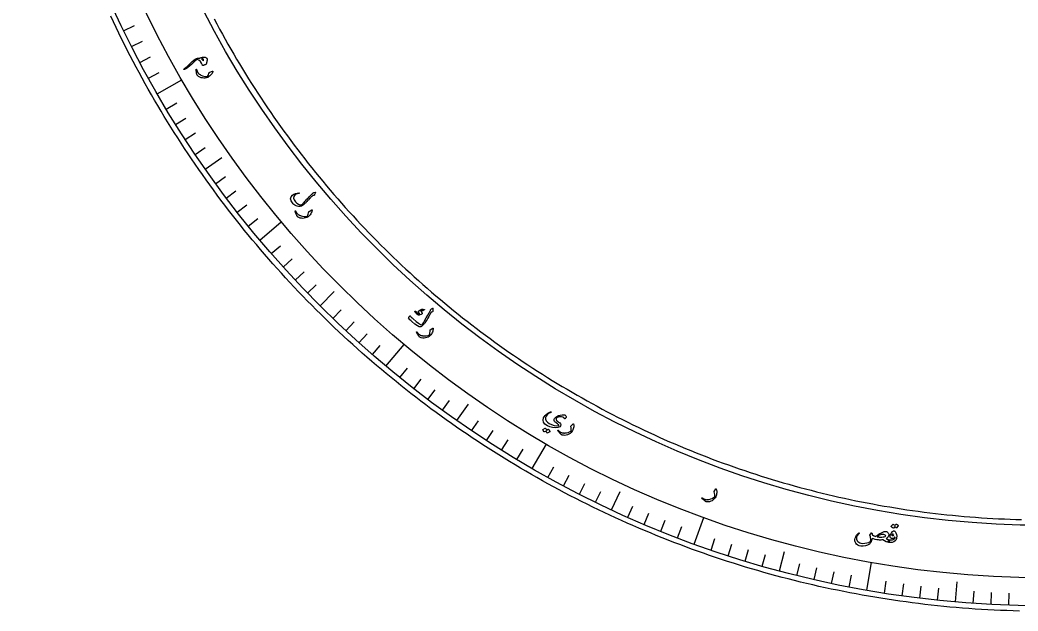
# Model space of a CAD drawing. Header units: millimetres. Extents: x -45 to 45, y -45 to 58.
# Drawn here: x -44.76 to -1.16, y -44.99 to -19.15 of the extents above; entities that cross this region are included whole.
import ezdxf

# ---------------------------------------------------------------- set-up
doc = ezdxf.new("R2010")
doc.units = ezdxf.units.MM
for name, color, linetype in [('CUT_INNER', 6, 'Continuous'), ('CUT_OUTER', 1, 'Continuous'), ('ENGRAVE', 7, 'Continuous'), ('ENGRAVE_FINE', 8, 'Continuous'), ('TEXT', 5, 'Continuous')]:
    doc.layers.add(name, color=color, linetype=linetype)

msp = doc.modelspace()

# ---------------------------------------------------------------- linework, layer by layer
at = {"layer": 'CUT_INNER'}
msp.add_lwpolyline([(-36.2767, -19.105), (-36.1588, -19.3273), (-36.0395, -19.5488), (-35.9189, -19.7695), (-35.7969, -19.9896), (-35.6736, -20.2088), (-35.5489, -20.4273), (-35.4229, -20.6451), (-35.2955, -20.862), (-35.1669, -21.0782), (-35.0369, -21.2936), (-34.9056, -21.5082), (-34.7729, -21.7219), (-34.639, -21.9349), (-34.5038, -22.147), (-34.3672, -22.3583), (-34.2294, -22.5688), (-34.0903, -22.7784), (-33.9498, -22.9871), (-33.8082, -23.195), (-33.6652, -23.402), (-33.521, -23.6081), (-33.3755, -23.8134), (-33.2287, -24.0177), (-33.0807, -24.2211), (-32.9315, -24.4237), (-32.781, -24.6253), (-32.6293, -24.826), (-32.4764, -25.0257), (-32.3222, -25.2245), (-32.1668, -25.4223), (-32.0102, -25.6192), (-31.8524, -25.8152), (-31.6934, -26.0101), (-31.5332, -26.2041), (-31.3719, -26.3971), (-31.2093, -26.5891), (-31.0456, -26.7801), (-30.8807, -26.9701), (-30.7146, -27.159), (-30.5474, -27.347), (-30.379, -27.5339), (-30.2095, -27.7198), (-30.0388, -27.9046), (-29.867, -28.0884), (-29.6941, -28.2712), (-29.5201, -28.4528), (-29.345, -28.6334), (-29.1687, -28.8129), (-28.9914, -28.9914), (-28.8129, -29.1687), (-28.6334, -29.345), (-28.4528, -29.5201), (-28.2712, -29.6941), (-28.0884, -29.867), (-27.9046, -30.0388), (-27.7198, -30.2095), (-27.5339, -30.379), (-27.347, -30.5474), (-27.159, -30.7146), (-26.9701, -30.8807), (-26.7801, -31.0456), (-26.5891, -31.2093), (-26.3971, -31.3719), (-26.2041, -31.5332), (-26.0101, -31.6934), (-25.8152, -31.8524), (-25.6192, -32.0102), (-25.4223, -32.1668), (-25.2245, -32.3222), (-25.0257, -32.4764), (-24.826, -32.6293), (-24.6253, -32.781), (-24.4237, -32.9315), (-24.2211, -33.0807), (-24.0177, -33.2287), (-23.8134, -33.3755), (-23.6081, -33.521), (-23.402, -33.6652), (-23.195, -33.8082), (-22.9871, -33.9498), (-22.7784, -34.0903), (-22.5688, -34.2294), (-22.3583, -34.3672), (-22.147, -34.5038), (-21.9349, -34.639), (-21.7219, -34.7729), (-21.5082, -34.9056), (-21.2936, -35.0369), (-21.0782, -35.1669), (-20.862, -35.2955), (-20.6451, -35.4229), (-20.4273, -35.5489), (-20.2088, -35.6736), (-19.9896, -35.7969), (-19.7695, -35.9189), (-19.5488, -36.0395), (-19.3273, -36.1588), (-19.105, -36.2767), (-18.8821, -36.3932), (-18.6584, -36.5084), (-18.4341, -36.6222), (-18.209, -36.7346), (-17.9833, -36.8457), (-17.7568, -36.9553), (-17.5298, -37.0636), (-17.302, -37.1704), (-17.0736, -37.2759), (-16.8446, -37.3799), (-16.6149, -37.4826), (-16.3846, -37.5838), (-16.1537, -37.6837), (-15.9221, -37.7821), (-15.69, -37.8791), (-15.4573, -37.9746), (-15.224, -38.0687), (-14.9901, -38.1614), (-14.7557, -38.2527), (-14.5207, -38.3425), (-14.2852, -38.4309), (-14.0491, -38.5178), (-13.8125, -38.6033), (-13.5754, -38.6873), (-13.3377, -38.7699), (-13.0996, -38.851), (-12.861, -38.9307), (-12.6218, -39.0088), (-12.3822, -39.0855), (-12.1422, -39.1608), (-11.9017, -39.2346), (-11.6607, -39.3068), (-11.4193, -39.3777), (-11.1775, -39.447), (-10.9352, -39.5148), (-10.6926, -39.5812), (-10.4495, -39.646), (-10.206, -39.7094), (-9.9622, -39.7713), (-9.718, -39.8317), (-9.4734, -39.8905), (-9.2284, -39.9479), (-8.9832, -40.0038), (-8.7375, -40.0582), (-8.4916, -40.111), (-8.2453, -40.1624), (-7.9987, -40.2122), (-7.7518, -40.2605), (-7.5046, -40.3073), (-7.2572, -40.3526), (-7.0094, -40.3964), (-6.7614, -40.4386), (-6.5132, -40.4794), (-6.2647, -40.5186), (-6.0159, -40.5562), (-5.767, -40.5924), (-5.5178, -40.627), (-5.2684, -40.6601), (-5.0188, -40.6917), (-4.7691, -40.7217), (-4.5191, -40.7502), (-4.269, -40.7771), (-4.0187, -40.8026), (-3.7683, -40.8265), (-3.5177, -40.8488), (-3.267, -40.8696), (-3.0161, -40.8889), (-2.7652, -40.9066), (-2.5142, -40.9228), (-2.263, -40.9375), (-2.0118, -40.9506), (-1.7605, -40.9622), (-1.5091, -40.9722), (-1.2577, -40.9807), (-1.0062, -40.9877)], dxfattribs=at)
at = {"layer": 'CUT_OUTER'}
msp.add_lwpolyline([(-1.1044, -44.9864), (-1.3804, -44.9788), (-1.6563, -44.9695), (-1.9322, -44.9585), (-2.208, -44.9458), (-2.4838, -44.9314), (-2.7594, -44.9153), (-3.035, -44.8975), (-3.3104, -44.8781), (-3.5857, -44.8569), (-3.8609, -44.8341), (-4.1359, -44.8095), (-4.4108, -44.7833), (-4.6855, -44.7554), (-4.96, -44.7258), (-5.2343, -44.6945), (-5.5085, -44.6616), (-5.7824, -44.6269), (-6.0561, -44.5906), (-6.3296, -44.5526), (-6.6029, -44.5129), (-6.8759, -44.4716), (-7.1486, -44.4286), (-7.4211, -44.3839), (-7.6933, -44.3375), (-7.9652, -44.2895), (-8.2368, -44.2397), (-8.5081, -44.1884), (-8.7791, -44.1353), (-9.0497, -44.0806), (-9.32, -44.0243), (-9.59, -43.9663), (-9.8596, -43.9066), (-10.1288, -43.8453), (-10.3976, -43.7823), (-10.6661, -43.7177), (-10.9341, -43.6514), (-11.2017, -43.5835), (-11.469, -43.5139), (-11.7357, -43.4427), (-12.0021, -43.3699), (-12.268, -43.2955), (-12.5334, -43.2194), (-12.7983, -43.1417), (-13.0628, -43.0623), (-13.3268, -42.9814), (-13.5903, -42.8988), (-13.8532, -42.8146), (-14.1157, -42.7288), (-14.3776, -42.6414), (-14.639, -42.5523), (-14.8998, -42.4617), (-15.16, -42.3695), (-15.4197, -42.2757), (-15.6788, -42.1803), (-15.9374, -42.0833), (-16.1953, -41.9847), (-16.4526, -41.8845), (-16.7093, -41.7828), (-16.9653, -41.6795), (-17.2208, -41.5746), (-17.4755, -41.4681), (-17.7296, -41.3601), (-17.9831, -41.2506), (-18.2359, -41.1394), (-18.4879, -41.0268), (-18.7393, -40.9126), (-18.99, -40.7968), (-19.24, -40.6795), (-19.4892, -40.5607), (-19.7377, -40.4404), (-19.9855, -40.3185), (-20.2325, -40.1951), (-20.4788, -40.0702), (-20.7242, -39.9438), (-20.9689, -39.8159), (-21.2129, -39.6865), (-21.456, -39.5556), (-21.6983, -39.4232), (-21.9398, -39.2893), (-22.1804, -39.1539), (-22.4202, -39.0171), (-22.6592, -38.8788), (-22.8974, -38.739), (-23.1346, -38.5978), (-23.371, -38.4551), (-23.6065, -38.311), (-23.8412, -38.1654), (-24.0749, -38.0184), (-24.3077, -37.87), (-24.5396, -37.7201), (-24.7706, -37.5688), (-25.0007, -37.4161), (-25.2298, -37.262), (-25.4579, -37.1065), (-25.6851, -36.9496), (-25.9114, -36.7913), (-26.1366, -36.6316), (-26.3609, -36.4706), (-26.5842, -36.3081), (-26.8065, -36.1443), (-27.0277, -35.9792), (-27.248, -35.8127), (-27.4672, -35.6448), (-27.6854, -35.4756), (-27.9026, -35.305), (-28.1187, -35.1332), (-28.3337, -34.96), (-28.5477, -34.7855), (-28.7606, -34.6097), (-28.9724, -34.4325), (-29.1831, -34.2541), (-29.3928, -34.0744), (-29.6013, -33.8934), (-29.8087, -33.7111), (-30.015, -33.5276), (-30.2202, -33.3428), (-30.4242, -33.1567), (-30.627, -32.9694), (-30.8288, -32.7809), (-31.0293, -32.5911), (-31.2287, -32.4001), (-31.4269, -32.2079), (-31.624, -32.0144), (-31.8198, -31.8198), (-32.0144, -31.624), (-32.2079, -31.4269), (-32.4001, -31.2287), (-32.5911, -31.0293), (-32.7809, -30.8288), (-32.9694, -30.627), (-33.1567, -30.4242), (-33.3428, -30.2202), (-33.5276, -30.015), (-33.7111, -29.8087), (-33.8934, -29.6013), (-34.0744, -29.3928), (-34.2541, -29.1831), (-34.4325, -28.9724), (-34.6097, -28.7606), (-34.7855, -28.5477), (-34.96, -28.3337), (-35.1332, -28.1187), (-35.305, -27.9026), (-35.4756, -27.6854), (-35.6448, -27.4672), (-35.8127, -27.248), (-35.9792, -27.0277), (-36.1443, -26.8065), (-36.3081, -26.5842), (-36.4706, -26.3609), (-36.6316, -26.1366), (-36.7913, -25.9114), (-36.9496, -25.6851), (-37.1065, -25.4579), (-37.262, -25.2298), (-37.4161, -25.0007), (-37.5688, -24.7706), (-37.7201, -24.5396), (-37.87, -24.3077), (-38.0184, -24.0749), (-38.1654, -23.8412), (-38.311, -23.6065), (-38.4551, -23.371), (-38.5978, -23.1346), (-38.739, -22.8974), (-38.8788, -22.6592), (-39.0171, -22.4202), (-39.1539, -22.1804), (-39.2893, -21.9398), (-39.4232, -21.6983), (-39.5556, -21.456), (-39.6865, -21.2129), (-39.8159, -20.9689), (-39.9438, -20.7242), (-40.0702, -20.4788), (-40.1951, -20.2325), (-40.3185, -19.9855), (-40.4404, -19.7377), (-40.5607, -19.4892), (-40.6795, -19.24), (-40.7968, -18.99)], dxfattribs=at)
at = {"layer": 'ENGRAVE'}
for points in [[(-38.7633, -22.38), (-37.6964, -21.764)], [(-36.6652, -25.6733), (-35.9444, -25.1685)], [(-34.2881, -28.7712), (-33.3444, -27.9793)], [(-31.6501, -31.6501), (-31.0278, -31.0278)], [(-28.7712, -34.2881), (-27.9793, -33.3444)], [(-25.6733, -36.6652), (-25.1685, -35.9444)], [(-22.38, -38.7633), (-21.764, -37.6964)], [(-18.9164, -40.5663), (-18.5445, -39.7688)], [(-15.3088, -42.0606), (-14.8875, -40.9029)], [(-11.5847, -43.2348), (-11.357, -42.3848)], [(-7.7725, -44.08), (-7.5586, -42.8667)], [(-3.9011, -44.5897), (-3.8244, -43.713)]]:
    msp.add_lwpolyline(points, dxfattribs=at)
for radius in [44.76, 43.528, 41.24]:
    msp.add_circle((0, 0), radius, dxfattribs=at)
at = {"layer": 'ENGRAVE_FINE'}
for points in [[(-40.23, -19.6215), (-39.7555, -19.39)], [(-39.8815, -20.3206), (-39.411, -20.0809)], [(-39.5207, -21.0135), (-39.0545, -20.7657)], [(-39.148, -21.7001), (-38.6862, -21.4441)], [(-38.3668, -23.0531), (-37.9142, -22.7812)], [(-37.9586, -23.7192), (-37.5109, -23.4394)], [(-37.5389, -24.378), (-37.0961, -24.0905)], [(-37.1077, -25.0295), (-36.67, -24.7342)], [(-36.2116, -26.3093), (-35.7844, -25.9989)], [(-35.7469, -26.9372), (-35.3252, -26.6195)], [(-35.2714, -27.557), (-34.8553, -27.2319)], [(-34.7851, -28.1684), (-34.3747, -27.8361)], [(-33.7808, -29.3652), (-33.3823, -29.0188)], [(-33.2632, -29.9503), (-32.8708, -29.597)], [(-32.7354, -30.5262), (-32.3492, -30.1662)], [(-32.1976, -31.0929), (-31.8178, -30.7261)], [(-31.0929, -32.1976), (-30.7261, -31.8178)], [(-30.5262, -32.7354), (-30.1662, -32.3492)], [(-29.9503, -33.2632), (-29.597, -32.8708)], [(-29.3652, -33.7808), (-29.0188, -33.3823)], [(-28.1684, -34.7851), (-27.8361, -34.3747)], [(-27.557, -35.2714), (-27.2319, -34.8553)], [(-26.9372, -35.7469), (-26.6195, -35.3252)], [(-26.3093, -36.2116), (-25.9989, -35.7844)], [(-25.0295, -37.1077), (-24.7342, -36.67)], [(-24.378, -37.5389), (-24.0905, -37.0961)], [(-23.7192, -37.9586), (-23.4394, -37.5109)], [(-23.0531, -38.3668), (-22.7812, -37.9142)], [(-21.7001, -39.148), (-21.4441, -38.6862)], [(-21.0135, -39.5207), (-20.7657, -39.0545)], [(-20.3206, -39.8815), (-20.0809, -39.411)], [(-19.6215, -40.23), (-19.39, -39.7555)], [(-18.2055, -40.8903), (-17.9908, -40.4079)], [(-17.4891, -41.2018), (-17.2828, -40.7158)], [(-16.7674, -41.5007), (-16.5696, -41.0112)], [(-16.0405, -41.7871), (-15.8513, -41.2941)], [(-14.5724, -42.3214), (-14.4005, -41.8222)], [(-13.8316, -42.5693), (-13.6684, -42.0671)], [(-13.0866, -42.8042), (-12.9322, -42.2993)], [(-12.3375, -43.0261), (-12.192, -42.5185)], [(-10.8284, -43.4304), (-10.7007, -42.9181)], [(-10.0688, -43.6128), (-9.95, -43.0983)], [(-9.3061, -43.7819), (-9.1963, -43.2654)], [(-8.5406, -43.9376), (-8.4399, -43.4193)], [(-7.002, -44.2089), (-6.9194, -43.6874)], [(-6.2294, -44.3244), (-6.1559, -43.8015)], [(-5.4549, -44.4264), (-5.3905, -43.9023)], [(-4.6787, -44.5148), (-4.6235, -43.9897)], [(-3.1223, -44.651), (-3.0855, -44.1243)], [(-2.3426, -44.6987), (-2.3149, -44.1714)], [(-1.5621, -44.7327), (-1.5437, -44.2051)]]:
    msp.add_lwpolyline(points, dxfattribs=at)
at = {"layer": 'TEXT'}
for points in [[(-36.9079, -20.8193), (-36.8879, -20.8121), (-36.8676, -20.8054), (-36.8471, -20.7993), (-36.8264, -20.7937), (-36.8056, -20.7889), (-36.7846, -20.785), (-36.7636, -20.7822), (-36.7425, -20.7803), (-36.7026, -20.7799), (-36.669, -20.7839), (-36.6419, -20.7923), (-36.6211, -20.805), (-36.6001, -20.8304), (-36.5883, -20.8647), (-36.5854, -20.908), (-36.5916, -20.9603), (-36.5945, -20.9754), (-36.5979, -20.9903), (-36.6017, -21.0052), (-36.6059, -21.0199), (-36.6106, -21.0346), (-36.6156, -21.0494), (-36.621, -21.0641), (-36.6267, -21.0789), (-36.6304, -21.0869), (-36.6347, -21.0933), (-36.6397, -21.0983), (-36.6454, -21.1018), (-36.6709, -21.1113), (-36.6937, -21.1197), (-36.7139, -21.127), (-36.7314, -21.1331), (-36.746, -21.1379), (-36.7575, -21.1416), (-36.7657, -21.1439), (-36.7708, -21.1451), (-36.7781, -21.1447), (-36.7838, -21.1423), (-36.7882, -21.1376), (-36.7912, -21.1309), (-36.8295, -21.035), (-36.8808, -20.962), (-36.9451, -20.9117), (-37.0226, -20.884), (-37.0304, -20.8834), (-37.0374, -20.8844), (-37.0435, -20.887), (-37.0487, -20.8911), (-37.1145, -20.955), (-37.1838, -21.0199), (-37.2567, -21.0858), (-37.3332, -21.1527), (-37.4383, -21.239), (-37.5174, -21.2949), (-37.5707, -21.3203), (-37.5982, -21.3152), (-37.6004, -21.308), (-37.5978, -21.2999), (-37.5904, -21.2908), (-37.5784, -21.2808), (-37.5519, -21.2621), (-37.5249, -21.2417), (-37.4973, -21.2196), (-37.4691, -21.1959), (-37.4404, -21.1707), (-37.4111, -21.1442), (-37.3811, -21.1164), (-37.3506, -21.0874), (-37.2479, -20.9902), (-37.1644, -20.9171), (-37.1, -20.868), (-37.0548, -20.8429), (-37.0319, -20.8344), (-37.0103, -20.8276), (-36.9899, -20.8225), (-36.9707, -20.8191), (-36.9529, -20.8172), (-36.9364, -20.8166), (-36.9215, -20.8173), (-36.9079, -20.8193)], [(-36.8318, -20.855), (-36.8214, -20.8631), (-36.811, -20.872), (-36.8007, -20.8816), (-36.7904, -20.8921), (-36.7801, -20.9032), (-36.77, -20.9149), (-36.76, -20.9273), (-36.7501, -20.9403), (-36.7463, -20.9119), (-36.7462, -20.8893), (-36.7498, -20.8723), (-36.7572, -20.8611), (-36.7719, -20.8511), (-36.7892, -20.8468), (-36.8092, -20.848), (-36.8318, -20.855)], [(-36.3433, -21.3957), (-36.3409, -21.3952), (-36.3388, -21.395), (-36.337, -21.3952), (-36.3356, -21.3958), (-36.3335, -21.3988), (-36.3326, -21.4035), (-36.333, -21.41), (-36.3347, -21.4181), (-36.3471, -21.4532), (-36.365, -21.4878), (-36.3884, -21.5219), (-36.4172, -21.5554), (-36.4503, -21.5878), (-36.4851, -21.6163), (-36.5215, -21.6407), (-36.5595, -21.6611), (-36.6143, -21.6799), (-36.6711, -21.691), (-36.7297, -21.6943), (-36.7903, -21.6897), (-36.8503, -21.6768), (-36.9061, -21.6544), (-36.9577, -21.6225), (-37.005, -21.5811), (-37.016, -21.569), (-37.0248, -21.5556), (-37.0315, -21.541), (-37.0361, -21.5252), (-37.0436, -21.4869), (-37.0501, -21.4522), (-37.0555, -21.421), (-37.0599, -21.3935), (-37.0632, -21.3695), (-37.0654, -21.3492), (-37.0666, -21.3326), (-37.0666, -21.3198), (-37.0661, -21.3168), (-37.0652, -21.3143), (-37.064, -21.3125), (-37.0624, -21.3112), (-37.0601, -21.3102), (-37.0577, -21.3096), (-37.0551, -21.3096), (-37.0525, -21.3101), (-37.05, -21.3113), (-37.048, -21.3133), (-37.0464, -21.3161), (-37.0454, -21.3198), (-37.0392, -21.3426), (-37.0327, -21.3639), (-37.0257, -21.3839), (-37.0182, -21.4024), (-37.0102, -21.4197), (-37.0017, -21.4359), (-36.9925, -21.451), (-36.9828, -21.4649), (-36.972, -21.4782), (-36.9596, -21.4913), (-36.9458, -21.5042), (-36.9305, -21.5169), (-36.9136, -21.5293), (-36.895, -21.5414), (-36.8748, -21.5532), (-36.853, -21.5648), (-36.787, -21.5943), (-36.7223, -21.6146), (-36.6586, -21.6257), (-36.5962, -21.6275), (-36.5914, -21.6272), (-36.5866, -21.6257), (-36.5817, -21.623), (-36.5767, -21.6191), (-36.552, -21.5884), (-36.5277, -21.5487), (-36.5039, -21.5002), (-36.4805, -21.4429), (-36.4786, -21.4399), (-36.4767, -21.4376), (-36.4747, -21.4361), (-36.4727, -21.4353)], [(-31.8696, -26.6776), (-31.8651, -26.6768), (-31.861, -26.6771), (-31.8574, -26.6788), (-31.8542, -26.6816), (-31.8521, -26.6853), (-31.8515, -26.6895), (-31.8525, -26.6941), (-31.855, -26.6991), (-31.8704, -26.7278), (-31.8821, -26.7544), (-31.8901, -26.779), (-31.8945, -26.8016), (-31.8966, -26.809), (-31.9015, -26.8147), (-31.9091, -26.8186), (-31.9195, -26.8209), (-31.925, -26.8214), (-31.9303, -26.8219), (-31.9353, -26.8224), (-31.9401, -26.823), (-31.9446, -26.8235), (-31.9488, -26.8239), (-31.9526, -26.8242), (-31.956, -26.8245), (-31.9621, -26.8251), (-31.9684, -26.8272), (-31.9747, -26.8306), (-31.9812, -26.8354), (-31.9976, -26.8512), (-32.0153, -26.8687), (-32.0343, -26.8879), (-32.0545, -26.9088), (-32.076, -26.9313), (-32.0989, -26.9554), (-32.1231, -26.9811), (-32.1487, -27.0084), (-32.1739, -27.036), (-32.1978, -27.0618), (-32.2203, -27.0857), (-32.2415, -27.1077), (-32.2613, -27.128), (-32.2799, -27.1466), (-32.2971, -27.1637), (-32.313, -27.179), (-32.362, -27.2225), (-32.4128, -27.2582), (-32.4656, -27.2863), (-32.5203, -27.3068), (-32.5574, -27.3129), (-32.5992, -27.3095), (-32.6459, -27.2964), (-32.6973, -27.2737), (-32.7482, -27.2449), (-32.7922, -27.2147), (-32.8294, -27.1831), (-32.8598, -27.1501), (-32.9192, -27.0539), (-32.9376, -26.9653), (-32.9151, -26.8845), (-32.8518, -26.8115), (-32.7931, -26.7711), (-32.7275, -26.7415), (-32.655, -26.7227), (-32.5756, -26.7147), (-32.5704, -26.7148), (-32.5664, -26.716), (-32.5633, -26.7183), (-32.5613, -26.7216), (-32.5599, -26.7258), (-32.5595, -26.7295), (-32.5602, -26.7328), (-32.5618, -26.7356), (-32.5648, -26.7391), (-32.5682, -26.7417), (-32.5722, -26.7435), (-32.5767, -26.7444), (-32.6412, -26.7584), (-32.6932, -26.7741), (-32.7324, -26.7915), (-32.759, -26.8106), (-32.7995, -26.8722), (-32.8072, -26.9401), (-32.7822, -27.0144), (-32.7244, -27.0949), (-32.6601, -27.1574), (-32.5945, -27.2013), (-32.5277, -27.2267), (-32.4598, -27.2335), (-32.4428, -27.218), (-32.4234, -27.1994), (-32.4015, -27.1777), (-32.377, -27.153), (-32.3501, -27.1251), (-32.3207, -27.0939), (-32.2888, -27.0595), (-32.2543, -27.0218), (-32.2183, -26.9834), (-32.1828, -26.9458), (-32.1477, -26.9089), (-32.113, -26.8728), (-32.0786, -26.8376), (-32.0446, -26.8033), (-32.0108, -26.7699), (-31.9774, -26.7374), (-31.9464, -26.7048), (-31.9424, -26.7017), (-31.9382, -26.6992), (-31.934, -26.6972), (-31.9298, -26.6959)], [(-32.0114, -27.4569), (-32.0091, -27.4559), (-32.0071, -27.4554), (-32.0053, -27.4553), (-32.0039, -27.4556), (-32.0012, -27.4582), (-31.9995, -27.4627), (-31.9988, -27.4691), (-31.999, -27.4774), (-32.0051, -27.5142), (-32.0166, -27.5514), (-32.0336, -27.589), (-32.0561, -27.6271), (-32.083, -27.6648), (-32.1122, -27.699), (-32.1437, -27.7294), (-32.1776, -27.7562), (-32.2282, -27.7844), (-32.2821, -27.8053), (-32.3393, -27.8188), (-32.3997, -27.825), (-32.461, -27.8228), (-32.5199, -27.8106), (-32.5763, -27.7883), (-32.6302, -27.7558), (-32.6431, -27.7458), (-32.6542, -27.7342), (-32.6633, -27.721), (-32.6706, -27.7062), (-32.6847, -27.6699), (-32.6972, -27.6369), (-32.708, -27.6071), (-32.7172, -27.5808), (-32.7247, -27.5578), (-32.7305, -27.5382), (-32.7345, -27.5221), (-32.7368, -27.5094), (-32.7368, -27.5064), (-32.7364, -27.5038), (-32.7355, -27.5018), (-32.7342, -27.5003), (-32.7321, -27.4988), (-32.7298, -27.4979), (-32.7273, -27.4974), (-32.7246, -27.4974), (-32.722, -27.4981), (-32.7196, -27.4997), (-32.7176, -27.5023), (-32.7159, -27.5057), (-32.7058, -27.527), (-32.6956, -27.5469), (-32.6852, -27.5653), (-32.6746, -27.5823), (-32.6637, -27.5979), (-32.6525, -27.6123), (-32.6408, -27.6255), (-32.6287, -27.6376), (-32.6157, -27.6487), (-32.6013, -27.6595), (-32.5854, -27.6697), (-32.5681, -27.6795), (-32.5493, -27.6887), (-32.5289, -27.6974), (-32.5069, -27.7055), (-32.4834, -27.713), (-32.4133, -27.7305), (-32.3459, -27.7391), (-32.2814, -27.7387), (-32.2196, -27.7296), (-32.215, -27.7284), (-32.2105, -27.7261), (-32.2061, -27.7226), (-32.2019, -27.7179), (-32.183, -27.6833), (-32.1661, -27.64), (-32.1511, -27.588), (-32.1382, -27.5275), (-32.1369, -27.5242), (-32.1354, -27.5216), (-32.1337, -27.5198), (-32.1319, -27.5186)], [(-26.7187, -31.7698), (-26.7223, -31.7853), (-26.725, -31.8004), (-26.7271, -31.8152), (-26.7284, -31.8296), (-26.729, -31.8437), (-26.7287, -31.8575), (-26.7275, -31.8711), (-26.7255, -31.8844), (-26.7257, -31.8908), (-26.7285, -31.8961), (-26.7338, -31.9004), (-26.7416, -31.9036), (-26.7848, -31.9189), (-26.7893, -31.9207), (-26.7929, -31.9224), (-26.7955, -31.9241), (-26.7972, -31.9256), (-26.8495, -32.0211), (-26.8971, -32.107), (-26.9403, -32.1833), (-26.9789, -32.2499), (-27.013, -32.3068), (-27.0427, -32.3537), (-27.0679, -32.3908), (-27.0887, -32.418), (-27.13, -32.4675), (-27.144, -32.4824), (-27.1588, -32.4968), (-27.1744, -32.5106), (-27.1909, -32.5238), (-27.2082, -32.5364), (-27.2264, -32.5484), (-27.2456, -32.5596), (-27.2658, -32.5702), (-27.3163, -32.5685), (-27.3971, -32.5281), (-27.5081, -32.449), (-27.6487, -32.3306), (-27.6911, -32.2918), (-27.7292, -32.2547), (-27.7632, -32.2193), (-27.793, -32.1858), (-27.795, -32.1818), (-27.7955, -32.178), (-27.7946, -32.1743), (-27.7923, -32.1708), (-27.78, -32.1547), (-27.7687, -32.1402), (-27.7585, -32.1273), (-27.7492, -32.1158), (-27.7408, -32.1058), (-27.7332, -32.097), (-27.7263, -32.0896), (-27.7203, -32.0834), (-27.7167, -32.0801), (-27.7136, -32.0792), (-27.711, -32.0806), (-27.709, -32.0844), (-27.6917, -32.1116), (-27.6661, -32.1427), (-27.632, -32.1778), (-27.5895, -32.2167), (-27.4586, -32.3282), (-27.3507, -32.409), (-27.266, -32.4591), (-27.2047, -32.4788), (-27.1791, -32.448), (-27.1386, -32.387), (-27.0832, -32.2957), (-27.0128, -32.1743), (-26.943, -32.0521), (-26.8905, -31.9594), (-26.8553, -31.8963), (-26.8374, -31.8626), (-26.8328, -31.8532), (-26.8284, -31.8444), (-26.8244, -31.8362), (-26.8206, -31.8286), (-26.8172, -31.8216), (-26.8142, -31.8154), (-26.8116, -31.81), (-26.8094, -31.8053), (-26.8041, -31.7954), (-26.7976, -31.7872), (-26.79, -31.7807), (-26.7812, -31.7757), (-26.7302, -31.7533), (-26.7265, -31.752), (-26.7234, -31.7517), (-26.7209, -31.7524), (-26.719, -31.7541), (-26.7178, -31.7574), (-26.7173, -31.7611), (-26.7176, -31.7652), (-26.7187, -31.7698)], [(-27.0944, -31.8105), (-27.0928, -31.8123), (-27.0918, -31.8144), (-27.0915, -31.8168), (-27.0919, -31.8195), (-27.0929, -31.8214), (-27.0942, -31.8232), (-27.0959, -31.8249), (-27.0979, -31.8266), (-27.1639, -31.8619), (-27.1711, -31.8651), (-27.1772, -31.867), (-27.1825, -31.8675), (-27.1868, -31.8666), (-27.2023, -31.8596), (-27.2169, -31.8552), (-27.2306, -31.8536), (-27.2434, -31.8546), (-27.2479, -31.8571), (-27.2493, -31.8626), (-27.2478, -31.871), (-27.2432, -31.8825), (-27.2393, -31.8892), (-27.2351, -31.8959), (-27.2306, -31.9027), (-27.2259, -31.9094), (-27.2207, -31.9163), (-27.2152, -31.9233), (-27.2092, -31.9304), (-27.2028, -31.9377), (-27.1866, -31.9698), (-27.197, -31.9984), (-27.2341, -32.0236), (-27.2978, -32.0452), (-27.3198, -32.0491), (-27.3391, -32.0503), (-27.3557, -32.0487), (-27.3696, -32.0446), (-27.3827, -32.0374), (-27.3988, -32.0252), (-27.418, -32.0081), (-27.4402, -31.9859), (-27.4513, -31.9743), (-27.4615, -31.9628), (-27.4707, -31.9516), (-27.4789, -31.9404), (-27.4864, -31.9297), (-27.4933, -31.9194), (-27.4995, -31.9097), (-27.5051, -31.9005), (-27.5076, -31.8937), (-27.5084, -31.8877), (-27.5075, -31.8825), (-27.5049, -31.8781), (-27.5009, -31.8748), (-27.4966, -31.8736), (-27.492, -31.8746), (-27.4872, -31.8777), (-27.4726, -31.8887), (-27.4562, -31.9014), (-27.438, -31.9158), (-27.4181, -31.932), (-27.3809, -31.962), (-27.3507, -31.9841), (-27.3275, -31.9982), (-27.3112, -32.0044), (-27.3086, -32.0046), (-27.3064, -32.0038), (-27.3046, -32.002), (-27.3032, -31.9991), (-27.3029, -31.9969), (-27.3034, -31.9942), (-27.3047, -31.991), (-27.3069, -31.9873), (-27.3298, -31.9557), (-27.3389, -31.9418), (-27.3453, -31.9285), (-27.3492, -31.9157), (-27.3504, -31.9033), (-27.3497, -31.8908), (-27.3463, -31.88), (-27.3404, -31.871), (-27.3319, -31.8637), (-27.2655, -31.8228), (-27.2037, -31.8002), (-27.1467, -31.7961), (-27.0944, -31.8105)], [(-26.7298, -32.621), (-26.7278, -32.6196), (-26.7259, -32.6187), (-26.7242, -32.6183), (-26.7226, -32.6184), (-26.7196, -32.6205), (-26.7171, -32.6246), (-26.7153, -32.6308), (-26.7141, -32.639), (-26.7136, -32.6763), (-26.7184, -32.7149), (-26.7286, -32.7549), (-26.7441, -32.7963), (-26.764, -32.8382), (-26.7869, -32.8769), (-26.8126, -32.9124), (-26.8412, -32.9447), (-26.8862, -32.9812), (-26.9356, -33.0112), (-26.9895, -33.0345), (-27.048, -33.0511), (-27.1087, -33.0597), (-27.1688, -33.058), (-27.2282, -33.0458), (-27.287, -33.0233), (-27.3015, -33.0157), (-27.3144, -33.0062), (-27.3257, -32.9948), (-27.3354, -32.9815), (-27.3557, -32.9481), (-27.3737, -32.9178), (-27.3896, -32.8904), (-27.4032, -32.8661), (-27.4146, -32.8447), (-27.4237, -32.8265), (-27.4305, -32.8113), (-27.435, -32.7992), (-27.4355, -32.7962), (-27.4355, -32.7937), (-27.435, -32.7915), (-27.434, -32.7898), (-27.4322, -32.788), (-27.4301, -32.7866), (-27.4277, -32.7857), (-27.425, -32.7853), (-27.4223, -32.7855), (-27.4197, -32.7867), (-27.4173, -32.7888), (-27.415, -32.7919), (-27.4014, -32.8112), (-27.3879, -32.829), (-27.3744, -32.8453), (-27.361, -32.8601), (-27.3476, -32.8736), (-27.3339, -32.8858), (-27.3201, -32.8968), (-27.3062, -32.9066), (-27.2914, -32.9153), (-27.2754, -32.9233), (-27.2579, -32.9307), (-27.2392, -32.9373), (-27.219, -32.9431), (-27.1974, -32.9481), (-27.1744, -32.9522), (-27.1499, -32.9555), (-27.0778, -32.9605), (-27.01, -32.9572), (-26.9465, -32.9456), (-26.8873, -32.9258), (-26.8829, -32.9238), (-26.8789, -32.9207), (-26.8752, -32.9165), (-26.8719, -32.9112), (-26.8593, -32.8738), (-26.8502, -32.8282), (-26.8445, -32.7745), (-26.8423, -32.7126), (-26.8416, -32.7091), (-26.8406, -32.7063), (-26.8393, -32.7042), (-26.8377, -32.7027)], [(-20.9791, -36.5717), (-21.0088, -36.5382), (-21.0496, -36.5141), (-21.1015, -36.4993), (-21.1644, -36.4937), (-21.2086, -36.4975), (-21.2501, -36.5086), (-21.2889, -36.527), (-21.3249, -36.5526), (-21.3305, -36.5587), (-21.3349, -36.5658), (-21.338, -36.5741), (-21.3399, -36.5835), (-21.336, -36.6183), (-21.3163, -36.6544), (-21.2808, -36.6915), (-21.2296, -36.7297), (-21.1786, -36.7668), (-21.1451, -36.8), (-21.1292, -36.8294), (-21.1309, -36.8549), (-21.1537, -36.8972), (-21.1832, -36.9295), (-21.2195, -36.952), (-21.2625, -36.9644), (-21.3816, -36.973), (-21.4975, -36.9627), (-21.6103, -36.9336), (-21.7197, -36.8857), (-21.8267, -36.8121), (-21.8902, -36.7296), (-21.9104, -36.6382), (-21.8873, -36.5382), (-21.8613, -36.4912), (-21.8247, -36.4453), (-21.7775, -36.4002), (-21.7198, -36.3561), (-21.7022, -36.3448), (-21.6847, -36.3342), (-21.6673, -36.3243), (-21.6501, -36.315), (-21.6328, -36.3064), (-21.6155, -36.2984), (-21.5981, -36.2911), (-21.5806, -36.2844), (-21.5721, -36.2823), (-21.566, -36.2831), (-21.5624, -36.2866), (-21.5612, -36.2929), (-21.5621, -36.2992), (-21.5647, -36.3046), (-21.5688, -36.309), (-21.5744, -36.3126), (-21.6655, -36.3598), (-21.7333, -36.4109), (-21.7779, -36.4659), (-21.7991, -36.5249), (-21.7989, -36.6005), (-21.7731, -36.6691), (-21.7217, -36.7305), (-21.6448, -36.7847), (-21.5363, -36.8373), (-21.4306, -36.8707), (-21.3276, -36.8848), (-21.2276, -36.8798), (-21.2209, -36.8783), (-21.2169, -36.8753), (-21.2157, -36.8706), (-21.2172, -36.8645), (-21.2284, -36.8482), (-21.2515, -36.8265), (-21.2865, -36.7994), (-21.3335, -36.7669), (-21.3801, -36.7316), (-21.4115, -36.6979), (-21.428, -36.6656), (-21.4294, -36.6348), (-21.4208, -36.6047), (-21.4066, -36.5762), (-21.3868, -36.5491), (-21.3614, -36.5237), (-21.3015, -36.4795), (-21.2347, -36.4456), (-21.161, -36.422), (-21.0802, -36.4086), (-21.0595, -36.4063), (-21.0401, -36.4052), (-21.0219, -36.4053), (-21.005, -36.4065), (-20.9893, -36.4088), (-20.9749, -36.4121), (-20.9619, -36.4162), (-20.9502, -36.4214), (-20.9093, -36.4503), (-20.8937, -36.4845), (-20.9034, -36.5242), (-20.9384, -36.5693), (-20.9512, -36.5795), (-20.9623, -36.5833), (-20.9716, -36.5807), (-20.9791, -36.5717)], [(-21.6805, -37.0429), (-21.6783, -37.0424), (-21.6758, -37.0427), (-21.673, -37.0439), (-21.67, -37.0461), (-21.6611, -37.0569), (-21.6528, -37.0679), (-21.6451, -37.0792), (-21.638, -37.0907), (-21.6315, -37.1025), (-21.6255, -37.1147), (-21.6201, -37.1274), (-21.6152, -37.1405), (-21.6148, -37.1439), (-21.6154, -37.1468), (-21.6172, -37.1493), (-21.62, -37.1514), (-21.7259, -37.2055), (-21.7281, -37.2057), (-21.7304, -37.2044), (-21.7327, -37.2015), (-21.735, -37.1971), (-21.7363, -37.1935), (-21.7388, -37.1882), (-21.7424, -37.1812), (-21.7471, -37.1725), (-21.7529, -37.162), (-21.76, -37.1495), (-21.7682, -37.1351), (-21.7777, -37.1188), (-21.8609, -37.1599), (-21.8641, -37.1608), (-21.867, -37.1597), (-21.8696, -37.1568), (-21.8718, -37.152), (-21.8737, -37.1478), (-21.8769, -37.1414), (-21.8812, -37.1327), (-21.8867, -37.1218), (-21.8936, -37.1086), (-21.902, -37.0929), (-21.9119, -37.0749), (-21.9232, -37.0544), (-21.924, -37.0516), (-21.9238, -37.0495), (-21.9226, -37.0479), (-21.9203, -37.0469), (-21.815, -36.9975), (-21.8127, -36.997), (-21.8102, -36.9973), (-21.8075, -36.9985), (-21.8045, -37.0007), (-21.7966, -37.0095), (-21.7894, -37.0186), (-21.7827, -37.028), (-21.7766, -37.0377), (-21.7711, -37.0477), (-21.766, -37.0579), (-21.7614, -37.0683), (-21.7573, -37.0788)], [(-20.5979, -36.8013), (-20.5961, -36.7996), (-20.5944, -36.7984), (-20.5928, -36.7977), (-20.5913, -36.7975), (-20.5879, -36.799), (-20.5848, -36.8027), (-20.5819, -36.8084), (-20.5793, -36.8163), (-20.5723, -36.8529), (-20.5703, -36.8918), (-20.5733, -36.933), (-20.5813, -36.9764), (-20.5935, -37.0212), (-20.6092, -37.0633), (-20.6283, -37.1027), (-20.6509, -37.1395), (-20.6887, -37.1834), (-20.7321, -37.2216), (-20.7811, -37.254), (-20.8357, -37.2806), (-20.894, -37.2997), (-20.9535, -37.3085), (-21.0142, -37.3069), (-21.0759, -37.295), (-21.0915, -37.2901), (-21.1059, -37.283), (-21.119, -37.2738), (-21.131, -37.2624), (-21.1567, -37.2331), (-21.1798, -37.2064), (-21.2002, -37.1823), (-21.2179, -37.1606), (-21.2329, -37.1416), (-21.245, -37.1253), (-21.2544, -37.1115), (-21.2609, -37.1004), (-21.262, -37.0976), (-21.2624, -37.095), (-21.2623, -37.0928), (-21.2616, -37.0909), (-21.2601, -37.0888), (-21.2583, -37.0871), (-21.2561, -37.0858), (-21.2536, -37.0849), (-21.2508, -37.0847), (-21.2481, -37.0854), (-21.2453, -37.0871), (-21.2425, -37.0897), (-21.2258, -37.1063), (-21.2093, -37.1214), (-21.1932, -37.1351), (-21.1774, -37.1474), (-21.1618, -37.1583), (-21.1463, -37.168), (-21.1308, -37.1764), (-21.1153, -37.1835), (-21.0993, -37.1895), (-21.082, -37.1946), (-21.0636, -37.1988), (-21.044, -37.202), (-21.0231, -37.2042), (-21.001, -37.2053), (-20.9776, -37.2053), (-20.9529, -37.2043), (-20.8811, -37.1965), (-20.8149, -37.1814), (-20.7544, -37.1589), (-20.6995, -37.129), (-20.6955, -37.1263), (-20.6921, -37.1226), (-20.6893, -37.1178), (-20.6869, -37.1119), (-20.6811, -37.0729), (-20.6801, -37.0264), (-20.684, -36.9725), (-20.6926, -36.9112), (-20.6926, -36.9077), (-20.692, -36.9047), (-20.6911, -36.9024), (-20.6898, -36.9007)], [(-14.3669, -39.6511), (-14.3654, -39.6491), (-14.3639, -39.6476), (-14.3624, -39.6466), (-14.3609, -39.6462), (-14.3573, -39.6472), (-14.3537, -39.6502), (-14.3499, -39.6555), (-14.346, -39.6628), (-14.3332, -39.6978), (-14.3249, -39.7358), (-14.3212, -39.777), (-14.322, -39.8211), (-14.3269, -39.8673), (-14.3356, -39.9114), (-14.348, -39.9534), (-14.3643, -39.9934), (-14.3946, -40.0428), (-14.4312, -40.0875), (-14.4743, -40.1274), (-14.5239, -40.1625), (-14.5783, -40.1908), (-14.6356, -40.2091), (-14.6957, -40.2174), (-14.7586, -40.2157), (-14.7748, -40.2133), (-14.7901, -40.2086), (-14.8046, -40.2016), (-14.8182, -40.1923), (-14.8484, -40.1676), (-14.8755, -40.145), (-14.8995, -40.1245), (-14.9205, -40.106), (-14.9383, -40.0897), (-14.953, -40.0755), (-14.9644, -40.0635), (-14.9727, -40.0536), (-14.9741, -40.0509), (-14.975, -40.0485), (-14.9753, -40.0463), (-14.9749, -40.0443), (-14.9737, -40.042), (-14.9722, -40.04), (-14.9703, -40.0384), (-14.9679, -40.0371), (-14.9653, -40.0364), (-14.9624, -40.0367), (-14.9594, -40.0379), (-14.9562, -40.04), (-14.937, -40.0537), (-14.9183, -40.0659), (-14.9002, -40.0768), (-14.8826, -40.0864), (-14.8655, -40.0946), (-14.8486, -40.1017), (-14.8319, -40.1074), (-14.8155, -40.112), (-14.7987, -40.1153), (-14.7809, -40.1175), (-14.762, -40.1187), (-14.7421, -40.1187), (-14.7212, -40.1175), (-14.6992, -40.115), (-14.6761, -40.1112), (-14.6519, -40.1062), (-14.5822, -40.0869), (-14.5194, -40.0612), (-14.4633, -40.0292), (-14.414, -39.9909), (-14.4105, -39.9876), (-14.4078, -39.9833), (-14.4057, -39.9781), (-14.4044, -39.972), (-14.4049, -39.9325), (-14.4115, -39.8865), (-14.424, -39.8339), (-14.4425, -39.7748), (-14.443, -39.7713), (-14.443, -39.7683), (-14.4424, -39.7659), (-14.4414, -39.764)], [(-6.4854, -41.1884), (-6.4835, -41.187), (-6.4811, -41.1864), (-6.4782, -41.1865), (-6.4747, -41.1874), (-6.4628, -41.1942), (-6.4514, -41.2014), (-6.4405, -41.209), (-6.4301, -41.217), (-6.42, -41.2256), (-6.4103, -41.2348), (-6.401, -41.2445), (-6.3919, -41.2549), (-6.3904, -41.2579), (-6.3899, -41.2609), (-6.3906, -41.2639), (-6.3925, -41.2668), (-6.4696, -41.3561), (-6.4715, -41.3571), (-6.474, -41.3567), (-6.477, -41.3549), (-6.4807, -41.3517), (-6.4832, -41.3488), (-6.4872, -41.3448), (-6.4929, -41.3396), (-6.5003, -41.3333), (-6.5093, -41.3256), (-6.5201, -41.3167), (-6.5326, -41.3063), (-6.5469, -41.2946), (-6.6079, -41.3635), (-6.6106, -41.3655), (-6.6136, -41.3656), (-6.6169, -41.3638), (-6.6206, -41.3601), (-6.6238, -41.357), (-6.6289, -41.3522), (-6.6359, -41.3457), (-6.6447, -41.3376), (-6.6556, -41.3279), (-6.6687, -41.3164), (-6.6839, -41.3033), (-6.7014, -41.2885), (-6.7031, -41.2862), (-6.7037, -41.2841), (-6.7031, -41.2822), (-6.7014, -41.2805), (-6.6232, -41.1958), (-6.6214, -41.1944), (-6.619, -41.1938), (-6.616, -41.1939), (-6.6125, -41.1948), (-6.6024, -41.2001), (-6.5926, -41.2058), (-6.5833, -41.2121), (-6.5743, -41.2189), (-6.5658, -41.2262), (-6.5576, -41.2338), (-6.5498, -41.2417), (-6.5424, -41.25)], [(-7.2598, -41.8807), (-7.3347, -41.8699), (-7.4053, -41.8549), (-7.4717, -41.8356), (-7.5337, -41.8122), (-7.5677, -41.9096), (-7.5998, -41.9842), (-7.6298, -42.0361), (-7.6577, -42.0653), (-7.7418, -42.1101), (-7.8327, -42.1385), (-7.9304, -42.1506), (-8.0348, -42.1463), (-8.1063, -42.132), (-8.1664, -42.1063), (-8.2151, -42.0693), (-8.2524, -42.0211), (-8.2772, -41.9678), (-8.2896, -41.9138), (-8.2896, -41.8593), (-8.2774, -41.8042), (-8.2508, -41.7369), (-8.2169, -41.6773), (-8.1756, -41.6256), (-8.1271, -41.5816), (-8.121, -41.5771), (-8.1156, -41.5745), (-8.111, -41.5737), (-8.107, -41.5748), (-8.1033, -41.5772), (-8.1009, -41.58), (-8.0998, -41.5832), (-8.0999, -41.5869), (-8.1011, -41.5908), (-8.1031, -41.5947), (-8.106, -41.5986), (-8.1097, -41.6024), (-8.1832, -41.6821), (-8.2206, -41.7611), (-8.2216, -41.8395), (-8.186, -41.9174), (-8.1557, -41.9532), (-8.1186, -41.9818), (-8.0746, -42.0031), (-8.0237, -42.0171), (-7.9348, -42.0281), (-7.8484, -42.0265), (-7.7647, -42.0123), (-7.6837, -41.9856), (-7.6598, -41.9732), (-7.6381, -41.9575), (-7.6185, -41.9386), (-7.601, -41.9164), (-7.5988, -41.9132), (-7.5973, -41.9091), (-7.5965, -41.9042), (-7.5964, -41.8985), (-7.5954, -41.8418), (-7.6004, -41.7891), (-7.6113, -41.7406), (-7.6281, -41.6961), (-7.6311, -41.6885), (-7.6325, -41.6819), (-7.6322, -41.6763), (-7.6303, -41.6716), (-7.5707, -41.5728), (-7.5665, -41.5677), (-7.5625, -41.5643), (-7.5588, -41.5624), (-7.5554, -41.5622), (-7.553, -41.5632), (-7.5507, -41.5654), (-7.5486, -41.5687), (-7.5467, -41.5731), (-7.5136, -41.6634), (-7.504, -41.6715), (-7.4922, -41.6793), (-7.4783, -41.6868), (-7.4622, -41.694), (-7.4441, -41.7011), (-7.4241, -41.7082), (-7.4021, -41.7153), (-7.3782, -41.7223), (-7.3492, -41.7003), (-7.3195, -41.6789), (-7.2893, -41.6581), (-7.2584, -41.6378), (-7.2269, -41.6182), (-7.1948, -41.5991), (-7.1621, -41.5806), (-7.1288, -41.5627), (-7.0657, -41.5326), (-7.0112, -41.5126), (-6.965, -41.5029), (-6.9273, -41.5034), (-6.9039, -41.5097), (-6.8827, -41.5205), (-6.8637, -41.5357), (-6.847, -41.5554), (-6.8322, -41.5785), (-6.8205, -41.6024), (-6.8116, -41.6272), (-6.8058, -41.6528), (-6.8055, -41.6577), (-6.8057, -41.6628), (-6.8065, -41.6682), (-6.8079, -41.6738), (-6.8209, -41.7052), (-6.8421, -41.7383), (-6.8714, -41.773), (-6.9088, -41.8093), (-6.9138, -41.8128), (-6.9183, -41.8157), (-6.9221, -41.8181), (-6.9253, -41.8199), (-6.9066, -41.83), (-6.8884, -41.8392), (-6.8707, -41.8476), (-6.8535, -41.8551), (-6.8369, -41.8617), (-6.8207, -41.8673), (-6.8051, -41.8719), (-6.79, -41.8754), (-6.785, -41.8783), (-6.7818, -41.8851), (-6.7805, -41.8957), (-6.7809, -41.9102), (-6.7847, -41.9465), (-6.7906, -41.9723), (-6.7987, -41.9876), (-6.8089, -41.9924), (-6.8659, -41.9828), (-6.9277, -41.9599), (-6.9942, -41.9236), (-7.0655, -41.8739), (-7.1104, -41.8808), (-7.1578, -41.8842), (-7.2076, -41.8842), (-7.2598, -41.8807)], [(-7.0215, -41.645), (-7.0754, -41.6401), (-7.127, -41.6438), (-7.1762, -41.6562), (-7.2232, -41.6773), (-7.3194, -41.738), (-7.2964, -41.7423), (-7.2726, -41.7459), (-7.248, -41.7488), (-7.2226, -41.7509), (-7.1962, -41.7524), (-7.1688, -41.7532), (-7.1402, -41.7533), (-7.1105, -41.7528), (-7.0536, -41.7491), (-7.005, -41.7412), (-6.9648, -41.7293), (-6.933, -41.7132), (-6.9513, -41.6868), (-6.9722, -41.6667), (-6.9956, -41.6527), (-7.0215, -41.645)], [(-6.5744, -41.4848), (-6.5657, -41.4875), (-6.5565, -41.493), (-6.5467, -41.5012), (-6.5363, -41.5121), (-6.4943, -41.5742), (-6.4686, -41.6406), (-6.4593, -41.7115), (-6.4664, -41.7868), (-6.4764, -41.825), (-6.4898, -41.8584), (-6.5066, -41.8869), (-6.5269, -41.9106), (-6.588, -41.9564), (-6.6554, -41.9853), (-6.729, -41.9973), (-6.8089, -41.9924), (-6.8166, -41.9892), (-6.8224, -41.9825), (-6.8265, -41.9722), (-6.8289, -41.9584), (-6.8294, -41.9509), (-6.8293, -41.9434), (-6.8286, -41.9357), (-6.8273, -41.928), (-6.8256, -41.9205), (-6.8237, -41.9133), (-6.8217, -41.9065), (-6.8194, -41.9), (-6.814, -41.889), (-6.8073, -41.8813), (-6.7993, -41.8768), (-6.79, -41.8754), (-6.7119, -41.8775), (-6.6426, -41.8691), (-6.5821, -41.8502), (-6.5303, -41.8208), (-6.5296, -41.8022), (-6.53, -41.7872), (-6.5315, -41.7759), (-6.5341, -41.7683), (-6.5375, -41.7615), (-6.5409, -41.7569), (-6.5444, -41.7544), (-6.5478, -41.7541), (-6.5503, -41.7546), (-6.5523, -41.7554), (-6.554, -41.7567), (-6.5551, -41.7583), (-6.5717, -41.782), (-6.5902, -41.7994), (-6.6108, -41.8105), (-6.6334, -41.8152), (-6.6961, -41.8102), (-6.7359, -41.7865), (-6.7528, -41.7444), (-6.7469, -41.6837), (-6.7362, -41.6502), (-6.72, -41.6161), (-6.6985, -41.5816), (-6.6717, -41.5466), (-6.6446, -41.5171), (-6.6193, -41.497), (-6.5959, -41.4862), (-6.5744, -41.4848)], [(-6.6394, -41.6184), (-6.6528, -41.62), (-6.6645, -41.628), (-6.6744, -41.6425), (-6.6825, -41.6635), (-6.6829, -41.6669), (-6.6831, -41.6694), (-6.6829, -41.6709), (-6.6824, -41.6715), (-6.6699, -41.6767), (-6.6569, -41.6806), (-6.6436, -41.6829), (-6.6299, -41.6839), (-6.6175, -41.6832), (-6.6072, -41.6811), (-6.5987, -41.6776), (-6.5922, -41.6725), (-6.6034, -41.6493), (-6.6151, -41.6326), (-6.627, -41.6223), (-6.6394, -41.6184)]]:
    msp.add_lwpolyline(points, close=True, dxfattribs=at)

doc.saveas('drawing.dxf')
